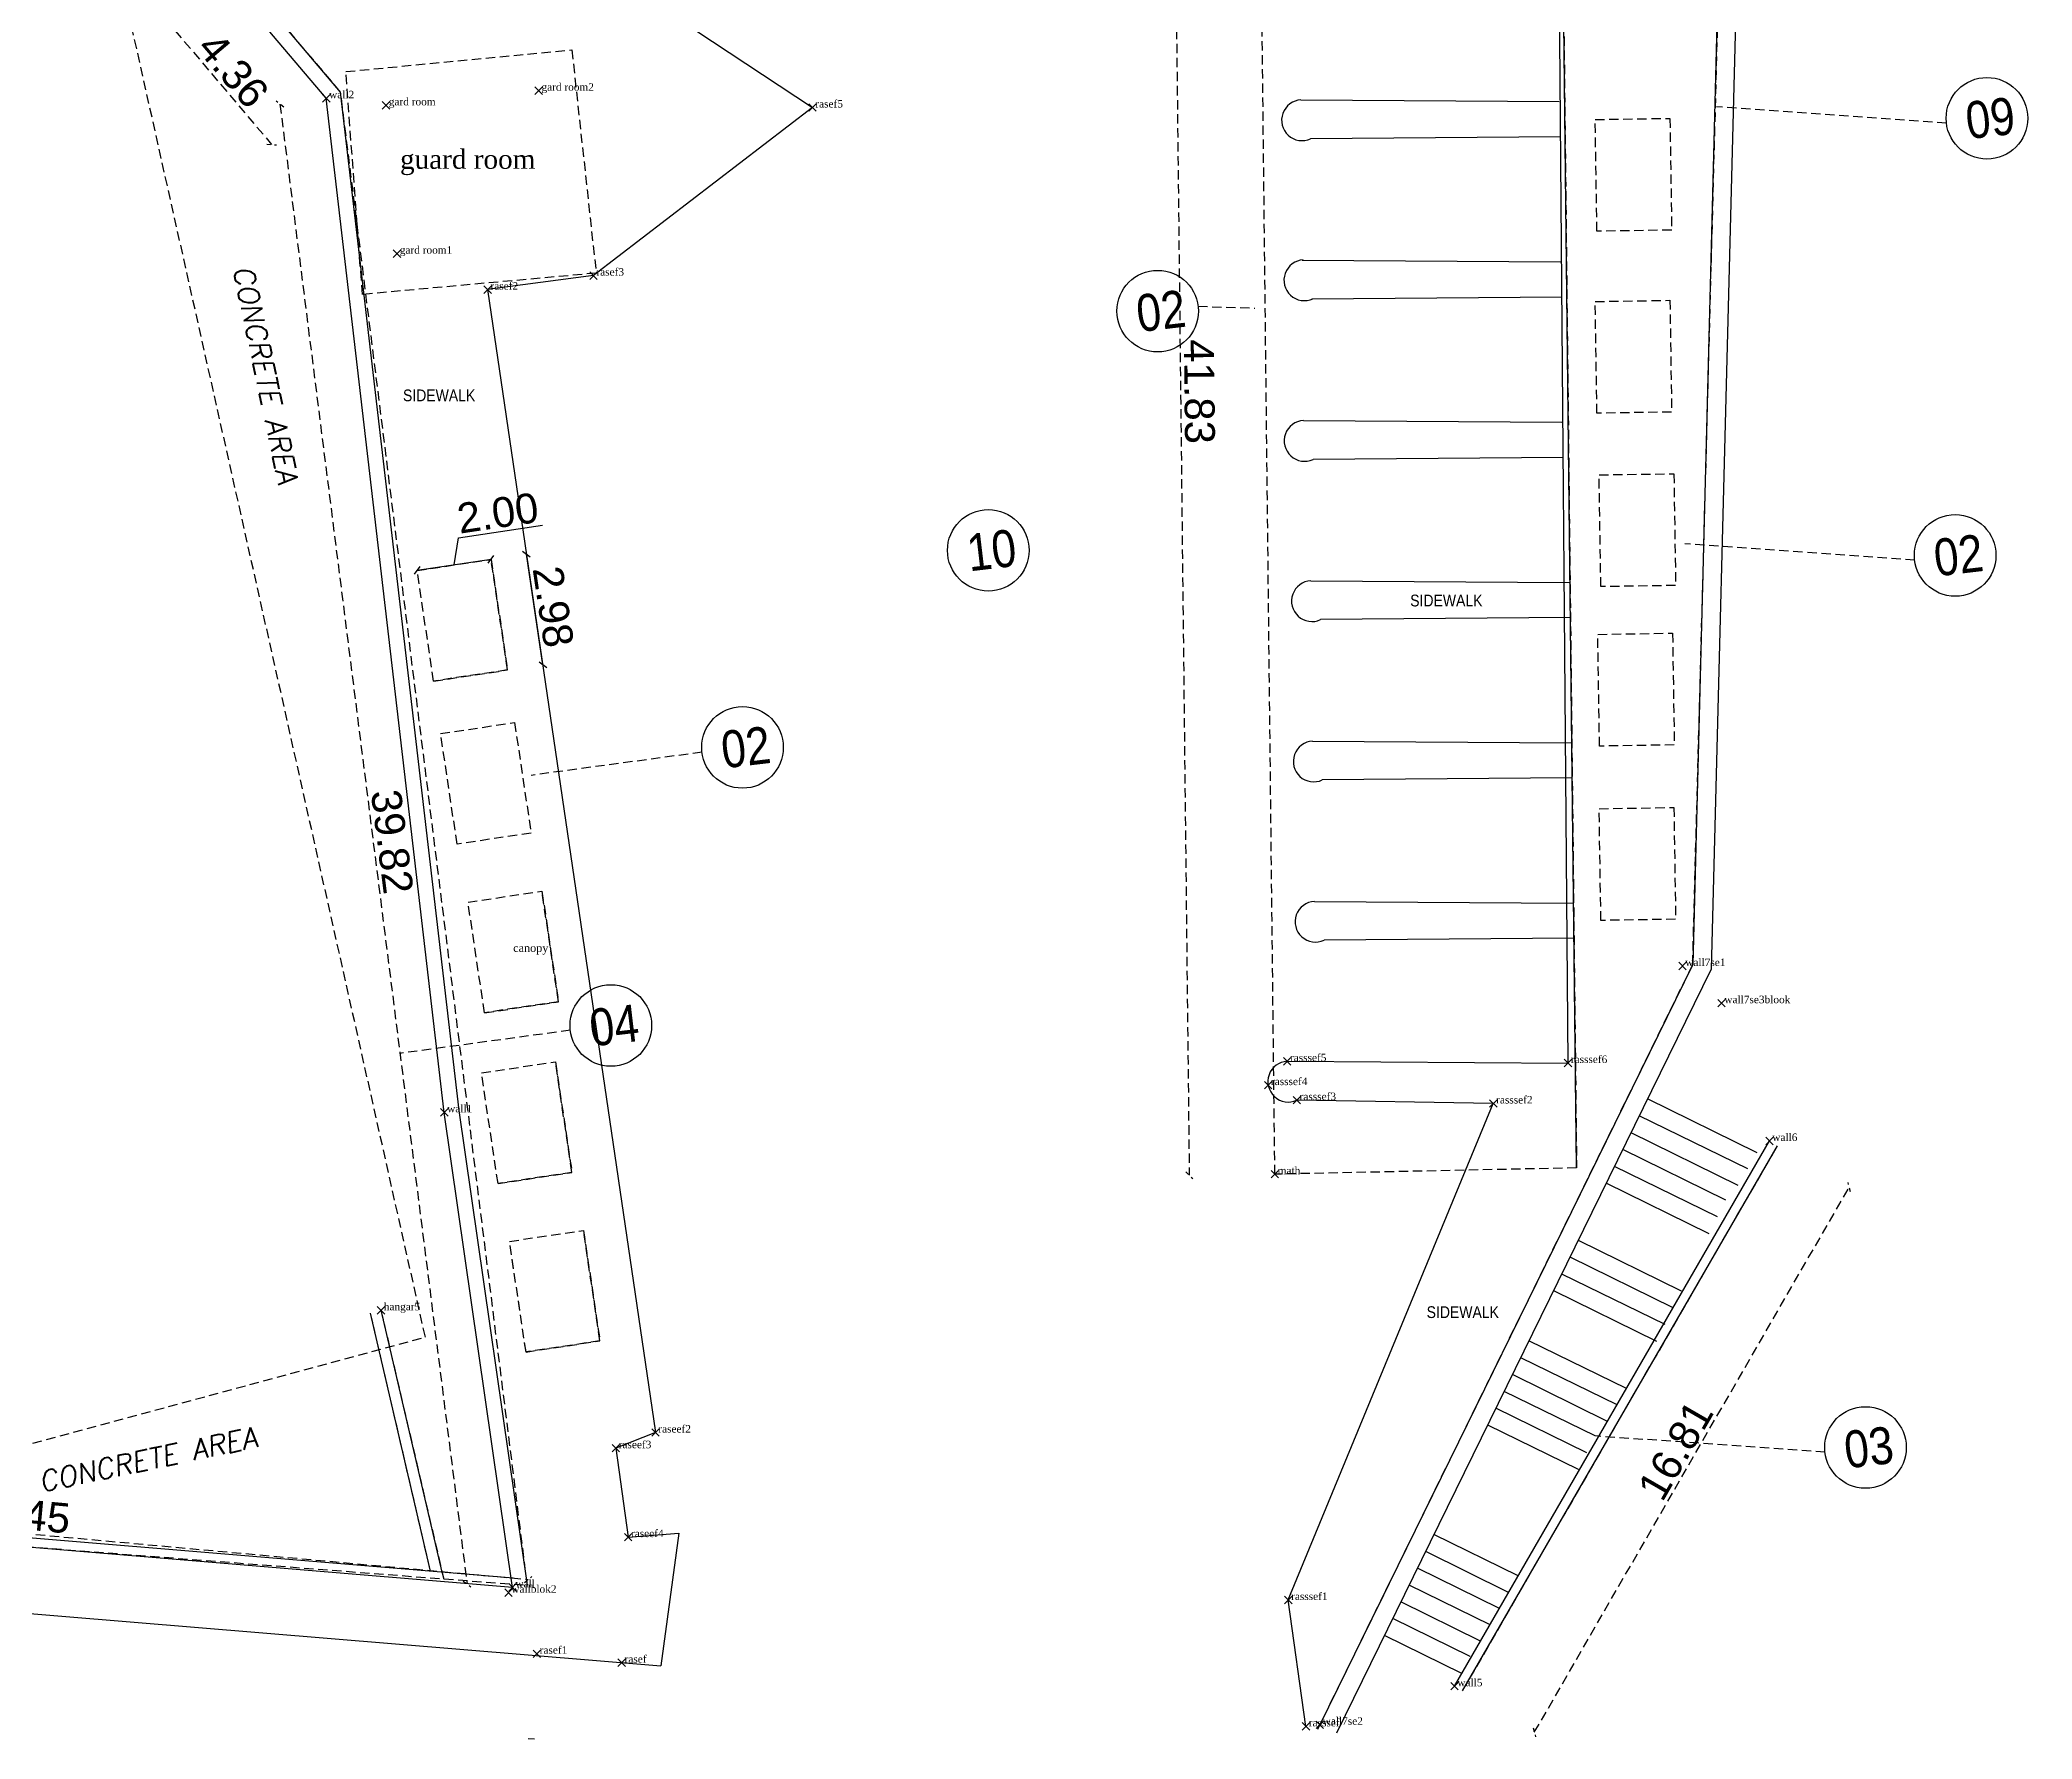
# Model space of a CAD drawing. Header units: millimetres. Extents: x 195890 to 354127, y 355817 to 1139449.
# Drawn here: x 353764.9 to 353818.1, y 355915.6 to 355960.9 of the extents above; entities that cross this region are included whole.
import ezdxf
from ezdxf.enums import TextEntityAlignment as Align

# ---------------------------------------------------------------- set-up
doc = ezdxf.new("R2010")
doc.units = ezdxf.units.MM
doc.header["$PDMODE"] = 3
doc.header["$PDSIZE"] = 0.1
doc.linetypes.add('1086-X-TOPO$0$HIDDEN', pattern=[0.375, 0.25, -0.125])
doc.linetypes.add('HIDDEN2', pattern=[4.7625, 3.175, -1.5875])
doc.layers.get('0').update_dxf_attribs({"color": 5})
for name, color, linetype in [('1086-X-TOPO$0$LINE-CONCRETE', 21, '1086-X-TOPO$0$HIDDEN'), ('A-G-TEXT', 40, 'Continuous'), ('Obs.ts.td2', 7, 'Continuous'), ('Obs.ts.td2_Mark', 7, 'Continuous')]:
    doc.layers.add(name, color=color, linetype=linetype)
doc.layers.add('green', color=3, linetype='Continuous', true_color=0x19f10e)
doc.styles.add('1086-X-TOPO$0$S1', font='simplex_.ttf', dxfattribs={"oblique": 10, "height": 7.26564})
doc.styles.add('AAAA', font='arial.ttf')
doc.styles.add('CC-Tags-100', font='arial.ttf', dxfattribs={"width": 0.85, "height": 220})
doc.styles.add('FC-Mini-500', font='arial.ttf', dxfattribs={"width": 0.85, "height": 900})
doc.styles.get("Standard").update_dxf_attribs({"font": 'times.ttf'})
doc.dimstyles.new('1-100', dxfattribs={"dimtxt": 0.8, "dimasz": 0.18, "dimexe": 0.18, "dimexo": 0.0625, "dimgap": 0.09, "dimtad": 1, "dimzin": 4, "dimdsep": 46, "dimtxsty": 'AAAA', "dimblk": 'OBLIQUE', "dimcen": 0.09, "dimse1": 1, "dimse2": 1, "dimclrd": 256, "dimclrt": 256, "dimadec": 0, "dimazin": 1, "dimtfac": 1, "dimtix": 1, "dimtofl": 0, "dimtmove": 1, "dimatfit": 3, "dimfxl": 0.18, "dimtfillclr": 255, "dimtolj": 1, "dimtzin": 0, "dimarcsym": 0})

# ---------------------------------------------------------------- blocks, each defined once
blk = doc.blocks.new('_OBLIQUE')
at = {"color": 0, "linetype": 'ByBlock'}
blk.add_line((-0.5, -0.5), (0.5, 0.5), dxfattribs=at)
blk = doc.blocks.new('*D3')
at = {"lineweight": -2, "transparency": 16777216}
for p, q in [((353775.961, 355946.908), (353776.079, 355947.631)), ((353776.079, 355947.631), (353778.323, 355947.966)), ((353776.948, 355947.056), (353774.974, 355946.761))]:
    blk.add_line(p, q, dxfattribs=at)
at = {"layer": 'Defpoints', "color": 0, "transparency": 16777216}
for p in [(353774.974, 355946.761), (353777.169, 355945.578), (353775.195, 355945.283)]:
    blk.add_point(p, dxfattribs=at)
at = {"lineweight": -2, "transparency": 16777216, "xscale": 0.18, "yscale": 0.18, "zscale": 0.18}
for p, rotation in [((353776.948, 355947.056), 8.495255078546862), ((353774.974, 355946.761), 188.4952550785468)]:
    blk.add_blockref('_OBLIQUE', p, dxfattribs=dict(at, rotation=rotation))
at = {"transparency": 16777216, "insert": (353777.128, 355948.291), "char_height": 0.8, "attachment_point": 5, "rotation": 8.4953, "style": 'AAAA'}
blk.add_mtext('\\A1;2.00', dxfattribs=at)
blk = doc.blocks.new('*D4')
at = {"lineweight": -2, "transparency": 16777216}
blk.add_line((353778.334, 355944.243), (353777.893, 355947.194), dxfattribs=at)
at = {"layer": 'Defpoints', "color": 0, "transparency": 16777216}
for p in [(353776.948, 355947.053), (353777.893, 355947.194), (353777.389, 355944.102)]:
    blk.add_point(p, dxfattribs=at)
at = {"lineweight": -2, "transparency": 16777216, "xscale": 0.18, "yscale": 0.18, "zscale": 0.18}
for p, rotation in [((353777.893, 355947.194), 98.49525507980692), ((353778.334, 355944.243), 278.4952550798069)]:
    blk.add_blockref('_OBLIQUE', p, dxfattribs=dict(at, rotation=rotation))
at = {"transparency": 16777216, "insert": (353778.607, 355945.792), "char_height": 0.8, "attachment_point": 5, "rotation": 278.4953, "style": 'AAAA'}
blk.add_mtext('\\A1;2.98', dxfattribs=at)
blk = doc.blocks.new('FINISH TYPE')
blk.add_circle((0, 0), 242)
at = {"style": 'CC-Tags-100', "width": 0.85}
blk.add_attdef('00', text='', height=220, dxfattribs=at).set_placement((0, 0), align=Align.MIDDLE_CENTER)
blk = doc.blocks.new('*D9')
at = {"linetype": '1086-X-TOPO$0$HIDDEN', "lineweight": -2, "transparency": 16777216}
blk.add_line((353804.8, 355915.74), (353813.208, 355930.297), dxfattribs=at)
at = {"layer": 'Defpoints', "color": 0, "linetype": '1086-X-TOPO$0$HIDDEN', "transparency": 16777216}
for p in [(353811.293, 355931.402, 1125.348), (353813.208, 355930.297), (353802.886, 355916.846, 1125.348)]:
    blk.add_point(p, dxfattribs=at)
at = {"linetype": '1086-X-TOPO$0$HIDDEN', "lineweight": -2, "transparency": 16777216, "xscale": 0.18, "yscale": 0.18, "zscale": 0.18}
for p, rotation in [((353813.208, 355930.297), 59.98957551598112), ((353804.8, 355915.74), 239.9895755159811)]:
    blk.add_blockref('_OBLIQUE', p, dxfattribs=dict(at, rotation=rotation))
at = {"linetype": '1086-X-TOPO$0$HIDDEN', "transparency": 16777216, "insert": (353808.572, 355923.268), "char_height": 0.8, "attachment_point": 5, "rotation": 59.9896, "style": 'AAAA'}
blk.add_mtext('\\A1;16.81', dxfattribs=at)
blk = doc.blocks.new('*D11')
at = {"linetype": '1086-X-TOPO$0$HIDDEN', "lineweight": -2, "transparency": 16777216}
blk.add_line((353768.275, 355961.455), (353771.091, 355958.131), dxfattribs=at)
at = {"layer": 'Defpoints', "color": 0, "linetype": '1086-X-TOPO$0$HIDDEN', "transparency": 16777216}
for p in [(353769.732, 355962.69, 1123.184), (353772.549, 355959.366, 1123.184), (353771.091, 355958.131)]:
    blk.add_point(p, dxfattribs=at)
at = {"linetype": '1086-X-TOPO$0$HIDDEN', "lineweight": -2, "transparency": 16777216, "xscale": 0.18, "yscale": 0.18, "zscale": 0.18}
for p, rotation in [((353768.275, 355961.455), 130.2753490870772), ((353771.091, 355958.131), 310.2753490870772)]:
    blk.add_blockref('_OBLIQUE', p, dxfattribs=dict(at, rotation=rotation))
at = {"linetype": '1086-X-TOPO$0$HIDDEN', "transparency": 16777216, "insert": (353770.064, 355960.115), "char_height": 0.8, "attachment_point": 5, "rotation": 310.2753, "style": 'AAAA'}
blk.add_mtext('\\A1;4.36', dxfattribs=at)
blk = doc.blocks.new('*D12')
at = {"linetype": '1086-X-TOPO$0$HIDDEN', "lineweight": -2, "transparency": 16777216}
blk.add_line((353771.313, 355959.21), (353776.307, 355919.702), dxfattribs=at)
at = {"layer": 'Defpoints', "color": 0, "linetype": '1086-X-TOPO$0$HIDDEN', "transparency": 16777216}
for p in [(353772.549, 355959.366, 1123.184), (353777.543, 355919.859, 1123.184), (353776.307, 355919.702)]:
    blk.add_point(p, dxfattribs=at)
at = {"linetype": '1086-X-TOPO$0$HIDDEN', "lineweight": -2, "transparency": 16777216, "xscale": 0.18, "yscale": 0.18, "zscale": 0.18}
for p, rotation in [((353771.313, 355959.21), 97.2040916128239), ((353776.307, 355919.702), 277.2040916128239)]:
    blk.add_blockref('_OBLIQUE', p, dxfattribs=dict(at, rotation=rotation))
at = {"linetype": '1086-X-TOPO$0$HIDDEN', "transparency": 16777216, "insert": (353774.305, 355939.518), "char_height": 0.8, "attachment_point": 5, "rotation": 277.2041, "style": 'AAAA'}
blk.add_mtext('\\A1;39.82', dxfattribs=at)
blk = doc.blocks.new('*D13')
at = {"linetype": '1086-X-TOPO$0$HIDDEN', "lineweight": -2, "transparency": 16777216}
blk.add_line((353750.607, 355922.319), (353777.942, 355919.822), dxfattribs=at)
at = {"layer": 'Defpoints', "color": 0, "linetype": '1086-X-TOPO$0$HIDDEN', "transparency": 16777216}
for p in [(353750.587, 355922.1, 1121.748), (353777.942, 355919.822), (353777.922, 355919.603, 1121.748)]:
    blk.add_point(p, dxfattribs=at)
at = {"linetype": '1086-X-TOPO$0$HIDDEN', "lineweight": -2, "transparency": 16777216, "xscale": 0.18, "yscale": 0.18, "zscale": 0.18}
for p, rotation in [((353750.607, 355922.319), 174.7814262358889), ((353777.942, 355919.822), 354.7814262358889)]:
    blk.add_blockref('_OBLIQUE', p, dxfattribs=dict(at, rotation=rotation))
at = {"linetype": '1086-X-TOPO$0$HIDDEN', "transparency": 16777216, "insert": (353764.32, 355921.567), "char_height": 0.8, "attachment_point": 5, "rotation": 354.7814, "style": 'AAAA'}
blk.add_mtext('\\A1;27.45', dxfattribs=at)
blk = doc.blocks.new('*D15')
at = {"linetype": '1086-X-TOPO$0$HIDDEN', "lineweight": -2, "transparency": 16777216}
blk.add_line((353795.124, 355972.443), (353795.588, 355930.616), dxfattribs=at)
at = {"layer": 'Defpoints', "color": 0, "linetype": '1086-X-TOPO$0$HIDDEN', "transparency": 16777216}
for p in [(353797.409, 355972.468, 1126.85), (353795.588, 355930.616), (353797.873, 355930.641, 1126.85)]:
    blk.add_point(p, dxfattribs=at)
at = {"linetype": '1086-X-TOPO$0$HIDDEN', "lineweight": -2, "transparency": 16777216, "xscale": 0.18, "yscale": 0.18, "zscale": 0.18}
for p, rotation in [((353795.124, 355972.443), 90.63635904085066), ((353795.588, 355930.616), 270.6363590408507)]:
    blk.add_blockref('_OBLIQUE', p, dxfattribs=dict(at, rotation=rotation))
at = {"linetype": '1086-X-TOPO$0$HIDDEN', "transparency": 16777216, "insert": (353795.855, 355951.535), "char_height": 0.8, "attachment_point": 5, "rotation": 270.6364, "style": 'AAAA'}
blk.add_mtext('\\A1;41.83', dxfattribs=at)

msp = doc.modelspace()

# ---------------------------------------------------------------- linework, layer by layer
at = {"color": 4}
for p, q in [((353805.699, 355933.609, 1125.567), (353805.412, 355969.349, 1125.567)), ((353798.569, 355959.323, -5627.834), (353805.466, 355959.279, -5627.834)), ((353805.5, 355958.338, -5627.834), (353798.826, 355958.284, -5627.834)), ((353798.604, 355955.043, -4502.268), (353805.501, 355954.999, -4502.268)), ((353805.535, 355954.058, -4502.268), (353798.86, 355954.004, -4502.268)), ((353798.638, 355950.762, -3376.701), (353805.535, 355950.719, -3376.701)), ((353805.569, 355949.778, -3376.701), (353798.894, 355949.724, -3376.701)), ((353798.834, 355946.484, 1126.85), (353805.731, 355946.441, 1126.85)), ((353805.765, 355945.5, 1126.85), (353799.091, 355945.446, 1126.85)), ((353798.882, 355942.204, 1126.85), (353805.779, 355942.161, 1126.85)), ((353805.813, 355941.219, 1126.85), (353799.138, 355941.166, 1126.85)), ((353798.929, 355937.924, 1126.85), (353805.827, 355937.881, 1126.85)), ((353805.86, 355936.94, 1126.85), (353799.186, 355936.886, 1126.85)), ((353798.201, 355933.656, 1125.567), (353805.699, 355933.609, 1125.567)), ((353803.705, 355932.529, 1125.567), (353798.458, 355932.618, 1125.567)), ((353798.231, 355919.273, 1125.567), (353803.705, 355932.529, 1125.567)), ((353752.669, 355919.907, 1118.28), (353781.48, 355917.511, 1122.205)), ((353798.704, 355915.899, 1125.567), (353798.231, 355919.273, 1125.567))]:
    msp.add_line(p, q, dxfattribs=at)
at = {"color": 3, "linetype": '1086-X-TOPO$0$HIDDEN'}
for p, q in [((353795.823, 355953.811), (353797.337, 355953.763)), ((353778.104, 355915.558, 1123.184), (353777.942, 355915.569, 1108.185))]:
    msp.add_line(p, q, dxfattribs=at)
at = {"color": 2, "linetype": '1086-X-TOPO$0$HIDDEN'}
for points, elevation in [([(353809.027, 355936.241), (353810.125, 355977.465)], 1128.325), ([(353797.873, 355930.641), (353797.409, 355972.468)], 1127.513), ([(353762.986, 355920.818), (353777.918, 355919.666), (353772.932, 355959.532), (353770.106, 355962.868), (353768.873, 355969.407)], 1121.748)]:
    msp.add_lwpolyline(points, dxfattribs=dict(at, elevation=elevation))
at = {"color": 6}
for points, elevation in [([(353810.069, 355977.042), (353809.027, 355936.241), (353799.074, 355915.942)], 1128.325), ([(353810.569, 355977.029), (353809.524, 355936.119), (353799.523, 355915.722)], 1128.325), ([(353777.522, 355919.609), (353775.701, 355932.292), (353772.549, 355959.366), (353769.732, 355962.69), (353768.722, 355968.046), (353768.48, 355969.333)], 1123.184), ([(353777.918, 355919.666), (353776.098, 355932.344), (353772.932, 355959.532), (353770.106, 355962.868), (353769.115, 355968.12), (353768.873, 355969.407)], 1123.184), ([(353802.669, 355916.971), (353811.077, 355931.528)], 1125.348), ([(353802.886, 355916.846), (353811.293, 355931.402)], 1125.348), ([(353777.543, 355919.859), (353750.587, 355922.1)], 1123.184), ([(353777.522, 355919.609), (353750.566, 355921.851)], 1123.184), ([(353804.37, 355919.916), (353802.12, 355921.019)], 1125.348), ([(353804.114, 355919.472), (353801.9, 355920.57)], 1125.348), ([(353803.869, 355919.048), (353801.68, 355920.121)], 1125.348), ([(353803.618, 355918.614), (353801.46, 355919.673)], 1125.348), ([(353803.087, 355917.761), (353801.02, 355918.775)], 1125.348), ([(353803.365, 355918.176), (353801.24, 355919.224)], 1125.348), ([(353802.866, 355917.312), (353800.799, 355918.326)], 1125.348)]:
    msp.add_lwpolyline(points, dxfattribs=dict(at, elevation=elevation))
at = {"color": 3, "linetype": '1086-X-TOPO$0$HIDDEN'}
for points, elevation in [([(353764.271, 355975.046), (353753.079, 355972.649), (353741.699, 355970.18), (353752.682, 355920.799), (353763.994, 355923.263), (353775.194, 355926.291)], 1121.764), ([(353805.928, 355930.809), (353797.873, 355930.641), (353797.409, 355972.468), (353805.464, 355972.636)], 1126.85), ([(353775.602, 355942.404), (353777.576, 355942.699), (353778.017, 355939.747), (353776.043, 355939.453)], -2250.294), ([(353776.333, 355937.903), (353778.307, 355938.198), (353778.747, 355935.247), (353776.774, 355934.952)], -1125.147), ([(353777.441, 355928.847), (353779.415, 355929.142), (353779.856, 355926.191), (353777.882, 355925.896)], 1125.147)]:
    msp.add_lwpolyline(points, close=True, dxfattribs=dict(at, elevation=elevation))
at = {"color": 2, "elevation": 1126.85}
msp.add_lwpolyline([(353805.928, 355930.809), (353805.464, 355972.636)], dxfattribs=at)
at = {"color": 4, "elevation": 1118.938}
msp.add_lwpolyline([(353770.345, 355969.152), (353785.53, 355959.119), (353779.685, 355954.63), (353776.857, 355954.256), (353781.338, 355923.743), (353780.281, 355923.325), (353780.609, 355920.952), (353781.957, 355921.06), (353781.48, 355917.511)], dxfattribs=at)
at = {"color": 5, "linetype": '1086-X-TOPO$0$HIDDEN', "elevation": 1125.202}
msp.add_lwpolyline([(353779.755, 355954.697), (353773.514, 355954.129), (353773.073, 355960.078), (353779.105, 355960.657)], close=True, dxfattribs=at)
at = {"color": 3, "linetype": '1086-X-TOPO$0$HIDDEN'}
for points in [[(353806.424, 355958.798), (353808.42, 355958.83), (353808.467, 355955.846), (353806.471, 355955.815)], [(353806.424, 355953.94), (353808.419, 355953.972), (353808.466, 355950.988), (353806.471, 355950.957)], [(353806.529, 355949.311), (353808.525, 355949.342), (353808.572, 355946.359), (353806.576, 355946.327)], [(353774.974, 355946.758), (353776.948, 355947.053), (353777.389, 355944.102), (353775.415, 355943.807)], [(353806.494, 355945.054), (353808.49, 355945.085), (353808.537, 355942.102), (353806.541, 355942.07)], [(353806.53, 355940.399), (353808.525, 355940.431), (353808.572, 355937.447), (353806.577, 355937.416)], [(353776.693, 355933.346), (353778.667, 355933.641), (353779.108, 355930.689), (353777.134, 355930.394)]]:
    msp.add_lwpolyline(points, close=True, dxfattribs=at)
for points in [[(353815.804, 355958.705), (353809.665, 355959.14)], [(353814.956, 355947.032), (353808.817, 355947.468)], [(353775.416, 355943.805), (353777.389, 355944.102), (353776.948, 355947.056)], [(353782.582, 355941.907), (353778.018, 355941.289)], [(353779.067, 355934.483), (353774.504, 355933.864)], [(353777.134, 355930.392), (353779.108, 355930.689), (353778.667, 355933.643)]]:
    msp.add_lwpolyline(points, dxfattribs=at)
for points, elevation in [([(353776.774, 355934.949), (353778.747, 355935.247), (353778.306, 355938.2)], -1125.147), ([(353809.027, 355936.241), (353798.972, 355915.734)], 1128.325), ([(353802.886, 355916.846), (353811.293, 355931.402)], 1125.348), ([(353777.882, 355925.893), (353777.441, 355928.847)], 1125.147), ([(353777.882, 355925.893), (353779.856, 355926.191), (353779.415, 355929.144)], 1125.147)]:
    msp.add_lwpolyline(points, dxfattribs=dict(at, elevation=elevation))
at = {"color": 6}
for points in [[(353810.747, 355931.215), (353807.823, 355932.649)], [(353810.497, 355930.781), (353807.603, 355932.2)], [(353810.24, 355930.337), (353807.381, 355931.748)], [(353809.912, 355929.95), (353807.161, 355931.299)], [(353809.692, 355929.501), (353806.941, 355930.85)], [(353809.471, 355929.052), (353806.721, 355930.401)], [(353808.729, 355927.522), (353805.978, 355928.871)], [(353808.509, 355927.073), (353805.758, 355928.422)], [(353808.289, 355926.624), (353805.538, 355927.973)], [(353808.069, 355926.175), (353805.318, 355927.524)], [(353773.723, 355926.929), (353775.323, 355920.043)], [(353774.009, 355927.007), (353775.636, 355920.017)], [(353807.259, 355924.917), (353804.656, 355926.19)], [(353807.009, 355924.484), (353804.436, 355925.741)], [(353806.752, 355924.039), (353804.215, 355925.292)], [(353806.423, 355923.653), (353803.995, 355924.843)], [(353806.203, 355923.204), (353803.775, 355924.394)], [(353805.983, 355922.755), (353803.555, 355923.945)]]:
    msp.add_lwpolyline(points, dxfattribs=at)
at = {"color": 1, "linetype": '1086-X-TOPO$0$HIDDEN'}
msp.add_lwpolyline([(353773.723, 355926.929), (353775.323, 355920.043)], dxfattribs=at)
at = {"color": 2, "linetype": '1086-X-TOPO$0$HIDDEN'}
msp.add_lwpolyline([(353774.009, 355927.007), (353775.701, 355919.761)], dxfattribs=at)
at = {"color": 4, "linetype": '1086-X-TOPO$0$HIDDEN'}
msp.add_lwpolyline([(353812.562, 355923.217), (353806.423, 355923.653)], dxfattribs=at)
at = {"color": 4}
for centre in [(353798.598, 355958.779, -5627.834), (353798.66, 355954.508), (353798.666, 355950.219, -3376.701), (353798.863, 355945.94, 1126.85), (353798.91, 355941.66, 1126.85), (353798.958, 355937.381, 1126.85), (353798.23, 355933.112, 1124.908)]:
    msp.add_arc(centre, 0.544, 92.9866, 294.7587, dxfattribs=at)
at = {"layer": 'Obs.ts.td2'}
for p in [(353772.549, 355959.366, 1121.904), (353774.143, 355959.176, 1125.202), (353778.218, 355959.568, 1125.224), (353785.53, 355959.119, 1121.583), (353774.436, 355955.217, 1125.243), (353779.685, 355954.63, 1121.573), (353776.857, 355954.256, 1121.629), (353808.754, 355936.198, 1124.596), (353809.797, 355935.206, 1128.184), (353798.201, 355933.656, 1124.922), (353805.699, 355933.609, 1124.955), (353797.693, 355933.019, 1124.912), (353798.458, 355932.618, 1124.908), (353803.705, 355932.529, 1124.979), (353775.701, 355932.292, 1122.762), (353811.077, 355931.528, 1127.699), (353797.873, 355930.641, 1127.513), (353774.009, 355927.007, 1121.798), (353781.338, 355923.743, 1122.601), (353780.281, 355923.325, 1122.671), (353780.609, 355920.952, 1122.468), (353777.413, 355919.467, 1122.498), (353777.522, 355919.609, 1123.184), (353798.231, 355919.273, 1125.221), (353778.171, 355917.838, 1121.771), (353780.437, 355917.598, 1122.062), (353802.669, 355916.971, 1125.348), (353798.704, 355915.899, 1125.567), (353799.074, 355915.942, 1123.92)]:
    msp.add_point(p, dxfattribs=at)

# ---------------------------------------------------------------- block references
at = {"layer": 'green', "color": 5, "linetype": 'HIDDEN2', "ltscale": 0.5}
ref = msp.add_blockref('FINISH TYPE', (353816.883, 355958.832), dxfattribs=dict(at, xscale=0.0045, yscale=0.0045, zscale=0.0045, rotation=186.7465932616126))
ref.add_attrib('00', '09', dxfattribs={"layer": '0', "color": 2, "height": 0.99, "rotation": 6.7466, "style": 'CC-Tags-100', "width": 0.85}).set_placement((353816.971, 355958.839), align=Align.MIDDLE_CENTER)
ref = msp.add_blockref('FINISH TYPE', (353794.744, 355953.683), dxfattribs=dict(at, xscale=0.0045, yscale=0.0045, zscale=0.0045, rotation=186.7465932616126))
ref.add_attrib('00', '02', dxfattribs={"layer": '0', "color": 3, "height": 0.99, "rotation": 6.7466, "style": 'CC-Tags-100', "width": 0.85}).set_placement((353794.832, 355953.689), align=Align.MIDDLE_CENTER)
at = {"layer": 'green', "color": 4, "linetype": 'HIDDEN2', "ltscale": 0.5}
ref = msp.add_blockref('FINISH TYPE', (353790.222, 355947.296), dxfattribs=dict(at, xscale=0.0045, yscale=0.0045, zscale=0.0045, rotation=186.7465932616126))
ref.add_attrib('00', '10', dxfattribs={"layer": '0', "color": 21, "height": 0.99, "rotation": 6.7466, "style": 'CC-Tags-100', "width": 0.85}).set_placement((353790.31, 355947.302), align=Align.MIDDLE_CENTER)
at = {"layer": 'green', "color": 5, "linetype": 'HIDDEN2', "ltscale": 0.5}
ref = msp.add_blockref('FINISH TYPE', (353816.035, 355947.16), dxfattribs=dict(at, xscale=0.0045, yscale=0.0045, zscale=0.0045, rotation=186.7465932616126))
ref.add_attrib('00', '02', dxfattribs={"layer": '0', "color": 3, "height": 0.99, "rotation": 6.7466, "style": 'CC-Tags-100', "width": 0.85}).set_placement((353816.123, 355947.166), align=Align.MIDDLE_CENTER)
ref = msp.add_blockref('FINISH TYPE', (353783.661, 355942.035), dxfattribs=dict(at, xscale=0.0045, yscale=0.0045, zscale=0.0045, rotation=186.7465932616126))
ref.add_attrib('00', '02', dxfattribs={"layer": '0', "color": 3, "height": 0.99, "rotation": 6.7466, "style": 'CC-Tags-100', "width": 0.85}).set_placement((353783.749, 355942.041), align=Align.MIDDLE_CENTER)
ref = msp.add_blockref('FINISH TYPE', (353780.146, 355934.611), dxfattribs=dict(at, xscale=0.0045, yscale=0.0045, zscale=0.0045, rotation=186.7465932616126))
ref.add_attrib('00', '04', dxfattribs={"layer": '0', "color": 2, "height": 0.99, "rotation": 6.7466, "style": 'CC-Tags-100', "width": 0.85}).set_placement((353780.234, 355934.617), align=Align.MIDDLE_CENTER)
at = {"layer": 'green', "color": 4, "linetype": 'HIDDEN2', "ltscale": 0.5}
ref = msp.add_blockref('FINISH TYPE', (353813.641, 355923.345), dxfattribs=dict(at, xscale=0.0045, yscale=0.0045, zscale=0.0045, rotation=186.7465932616126))
ref.add_attrib('00', '03', dxfattribs={"layer": '0', "color": 3, "height": 0.99, "rotation": 6.7466, "style": 'CC-Tags-100', "width": 0.85}).set_placement((353813.729, 355923.351), align=Align.MIDDLE_CENTER)

# ---------------------------------------------------------------- texts
at = {"color": 2}
msp.add_text('guard room', height=0.5158, dxfattribs=at).set_placement((353774.519, 355957.482))
at = {"color": 3}
msp.add_text('canopy', height=0.2153, dxfattribs=at).set_placement((353777.54, 355936.575, -1125.147))
at = {"layer": '1086-X-TOPO$0$LINE-CONCRETE', "color": 4, "style": '1086-X-TOPO$0$S1', "oblique": 10}
for rotation, p in [(281.852, (353770.662, 355951.922)), (11.852, (353767.844, 355922.757))]:
    msp.add_text('CONCRETE AREA', height=0.54601, rotation=rotation, dxfattribs=at).set_placement(p, align=Align.CENTER)
at = {"layer": 'A-G-TEXT', "color": 4, "char_height": 0.3146, "width": 10.97627, "attachment_point": 1, "style": 'FC-Mini-500'}
for insert in [(353774.597, 355951.591, 706.779), (353801.486, 355946.114), (353801.925, 355927.116)]:
    msp.add_mtext('SIDEWALK', dxfattribs=dict(at, insert=insert))
at = {"layer": 'Obs.ts.td2_Mark'}
for s, p in [(' gard room2', (353778.218, 355959.568, 1125.224)), (' wall2', (353772.549, 355959.366, 1121.904)), (' gard room', (353774.143, 355959.176, 1125.202)), (' rasef5', (353785.53, 355959.119, 1121.583)), (' gard room1', (353774.436, 355955.217, 1125.243)), (' rasef2', (353776.857, 355954.256, 1121.629)), (' rasef3', (353779.685, 355954.63, 1121.573)), (' wall7se1', (353808.754, 355936.198, 1124.596)), (' wall7se3blook', (353809.797, 355935.206, 1128.184)), (' rasssef5', (353798.201, 355933.656, 1124.922)), (' rasssef6', (353805.699, 355933.609, 1124.955)), (' rasssef4', (353797.693, 355933.019, 1124.912)), (' rasssef3', (353798.458, 355932.618, 1124.908)), (' rasssef2', (353803.705, 355932.529, 1124.979)), (' wall1', (353775.701, 355932.292, 1122.762)), (' wall6', (353811.077, 355931.528, 1127.699)), (' math', (353797.873, 355930.641, 1127.513)), (' hangar5', (353774.009, 355927.007, 1121.798)), (' raseef3', (353780.281, 355923.325, 1122.671)), (' raseef2', (353781.338, 355923.743, 1122.601)), (' raseef4', (353780.609, 355920.952, 1122.468)), (' wall', (353777.522, 355919.609, 1123.184)), (' wallblok2', (353777.413, 355919.467, 1122.498)), (' rasssef1', (353798.231, 355919.273, 1125.221)), (' rasef1', (353778.171, 355917.838, 1121.771)), (' rasef', (353780.437, 355917.598, 1122.062)), (' wall5', (353802.669, 355916.971, 1125.348)), (' rasssef', (353798.704, 355915.899, 1125.567)), (' wall7se2', (353799.074, 355915.942, 1123.92))]:
    msp.add_text(s, height=0.2, dxfattribs=at).set_placement(p)

# ---------------------------------------------------------------- dimensions: what is measured, and where the dimension line sits
at = {"color": 1, "linetype": '1086-X-TOPO$0$HIDDEN'}
for p1, p2, distance, picture, middle in [((353797.409, 355972.468, 1126.85), (353797.873, 355930.641, 1126.85), -2.285, '*D15', (353795.855, 355951.535)), ((353769.732, 355962.69, 1123.184), (353772.549, 355959.366, 1123.184), -1.91, '*D11', (353770.064, 355960.115)), ((353772.549, 355959.366, 1123.184), (353777.543, 355919.859, 1123.184), -1.246, '*D12', (353774.305, 355939.518)), ((353802.886, 355916.846, 1125.348), (353811.293, 355931.402, 1125.348), -2.211, '*D9', (353808.572, 355923.268)), ((353750.587, 355922.1, 1121.748), (353777.922, 355919.603, 1121.748), 0.22, '*D13', (353764.32, 355921.567))]:
    dim = msp.add_aligned_dim(p1=p1, p2=p2, distance=distance, dimstyle='1-100', dxfattribs=at)
    dim.commit()
    dim.dimension.update_dxf_attribs({"geometry": picture, "text_midpoint": middle})
at = {"color": 4}
dim = msp.add_linear_dim(base=(353774.974, 355946.761), p1=(353777.169, 355945.578), p2=(353775.195, 355945.283), angle=188.4953, dimstyle='1-100', dxfattribs=at)
dim.commit()
dim.dimension.update_dxf_attribs({"geometry": '*D3', "text_midpoint": (353776.168, 355947.644), "dimtype": 161})
dim = msp.add_aligned_dim(p1=(353777.389, 355944.102), p2=(353776.948, 355947.053), distance=-0.955, dimstyle='1-100', dxfattribs=at)
dim.commit()
dim.dimension.update_dxf_attribs({"geometry": '*D4', "text_midpoint": (353778.607, 355945.792)})

doc.saveas('drawing.dxf')
